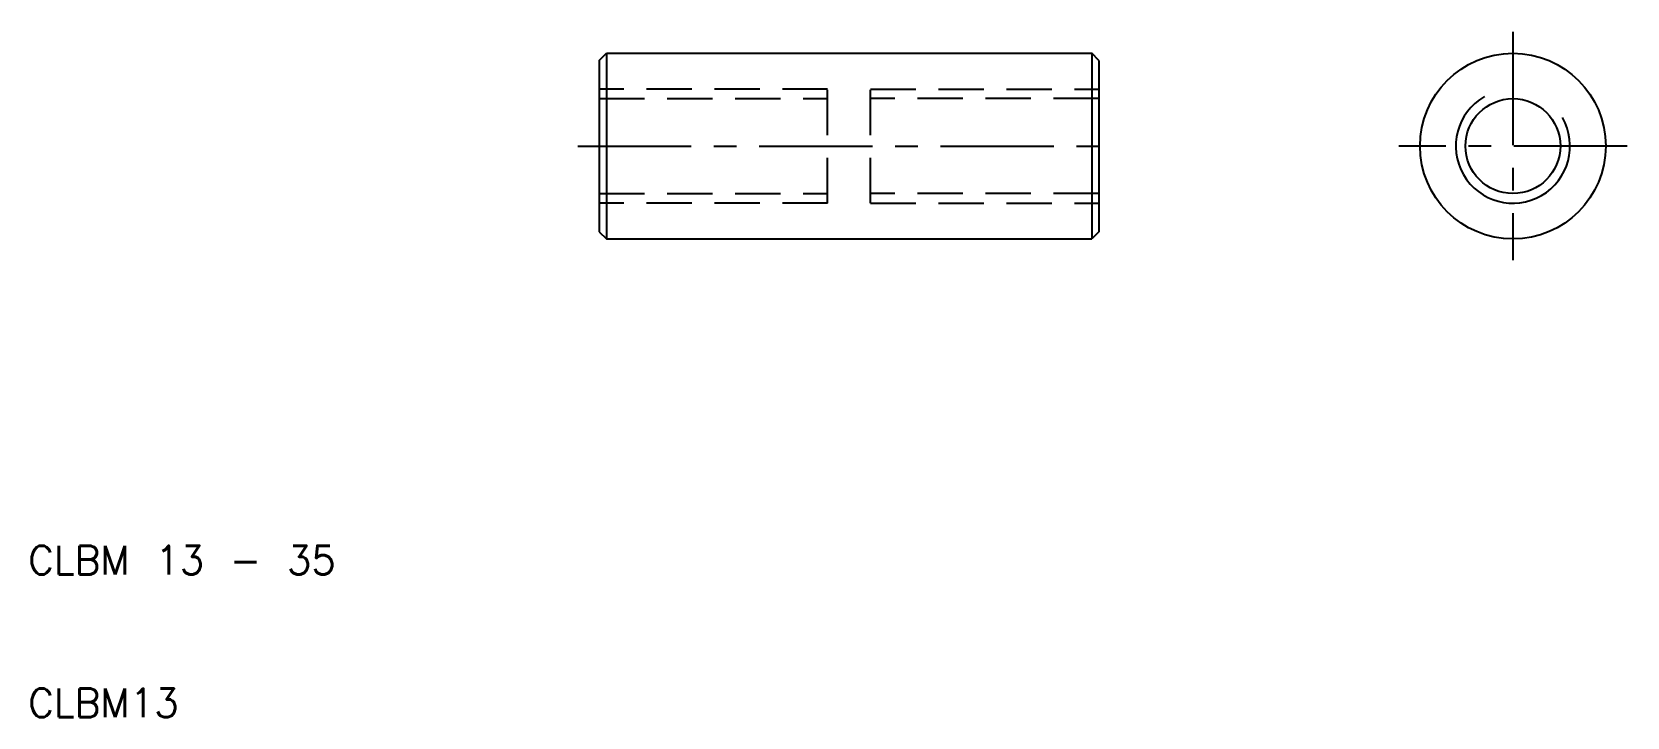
# Model space of a CAD drawing. Extents: x 10 to 122, y 10 to 58.
import ezdxf

# ---------------------------------------------------------------- set-up
doc = ezdxf.new("R2010")
doc.units = 0
doc.header["$LTSCALE"] = 0.25
doc.linetypes.add('CENTER', pattern=[50.8, 31.75, -6.35, 6.35, -6.35])
doc.linetypes.add('DASHED', pattern=[19.05, 12.7, -6.35])
doc.layers.get('0').update_dxf_attribs({"linetype": 'CONTINUOUS'})
doc.layers.add('CENTER', color=1, linetype='CENTER')
doc.styles.get("Standard").update_dxf_attribs({"font": 'txt.shx', "bigfont": 'extfont.shx'})

msp = doc.modelspace()

# ---------------------------------------------------------------- linework, layer by layer
for p, q in [((50, 56), (50.5, 56.5)), ((50, 56), (50, 44)), ((50.5, 56.5), (84.5, 56.5)), ((50.5, 56.5), (50.5, 43.5)), ((84.5, 56.5), (84.5, 43.5)), ((85, 56), (84.5, 56.5)), ((85, 56), (85, 44)), ((50, 44), (50.5, 43.5)), ((85, 44), (84.5, 43.5)), ((50.5, 43.5), (84.5, 43.5))]:
    msp.add_line(p, q)
at = {"color": 3, "linetype": 'DASHED'}
for p, q in [((66, 54), (50, 54)), ((66, 46), (66, 54)), ((69, 54), (85, 54)), ((69, 46), (69, 54)), ((50, 53.3235), (66, 53.3235)), ((85, 53.3235), (69, 53.3235)), ((50, 46.6765), (66, 46.6765)), ((66, 46), (50, 46)), ((85, 46.6765), (69, 46.6765)), ((69, 46), (85, 46))]:
    msp.add_line(p, q, dxfattribs=at)
for radius in [6.5, 3.3235]:
    msp.add_circle((114, 50), radius)
at = {"color": 3}
msp.add_arc((114, 50), 4, 120, 30, dxfattribs=at)
at = {"layer": 'CENTER', "color": 1, "linetype": 'CENTER'}
for p, q in [((114, 58), (114, 42)), ((48.5, 50), (86.5, 50)), ((122, 50), (106, 50))]:
    msp.add_line(p, q, dxfattribs=at)

# ---------------------------------------------------------------- texts
for s, p in [('CLBM 13 - 35', (10, 20)), ('CLBM13', (10, 10))]:
    msp.add_text(s, height=2).set_placement(p)

doc.saveas('drawing.dxf')
